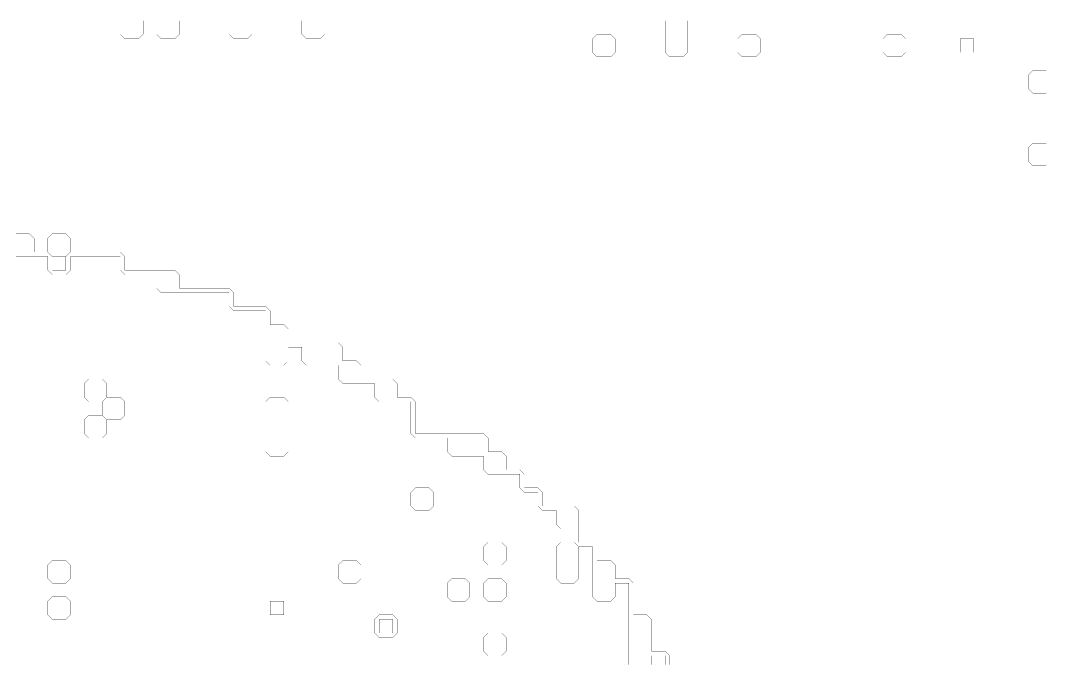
# Model space of a CAD drawing. Header units: metres. Extents: x 0 to 4990, y -4990 to 0.
# Drawn here: x 2783 to 4990, y -1382 to 0 of the extents above; entities that cross this region are included whole.
import ezdxf

# ---------------------------------------------------------------- set-up
doc = ezdxf.new("R2010")
doc.units = ezdxf.units.M
for name, color, linetype in [('conductor', 1, 'Continuous'), ('dielectric', 8, 'Continuous'), ('substrate', 5, 'Continuous')]:
    doc.layers.add(name, color=color, linetype=linetype)

msp = doc.modelspace()

# ---------------------------------------------------------------- linework, layer by layer
at = {"layer": 'conductor', "const_width": 0.5}
for points in [[(4091.796875, -1386.71875), (4091.796875, -1376.953125), (4091.796875, -1367.1875), (4091.796875, -1357.421875), (4091.796875, -1347.65625), (4091.796875, -1337.890625), (4091.796875, -1328.125), (4091.796875, -1318.359375), (4091.796875, -1308.59375), (4091.796875, -1298.828125), (4091.796875, -1289.0625), (4091.796875, -1279.296875), (4091.796875, -1269.53125), (4091.796875, -1259.765625), (4091.796875, -1250), (4091.796875, -1240.234375), (4091.796875, -1230.46875), (4091.796875, -1220.703125), (4091.796875, -1210.9375), (4082.03125, -1210.9375), (4072.265625, -1210.9375), (4062.5, -1210.9375), (4062.5, -1220.703125), (4062.5, -1230.46875), (4062.5, -1240.234375), (4052.734375, -1250), (4042.96875, -1250), (4033.203125, -1250), (4023.4375, -1250), (4013.671875, -1240.234375), (4013.671875, -1230.46875), (4013.671875, -1220.703125), (4013.671875, -1210.9375), (4013.671875, -1201.171875), (4013.671875, -1191.40625), (4013.671875, -1181.640625), (4013.671875, -1171.875), (4013.671875, -1162.109375), (4013.671875, -1152.34375), (4013.671875, -1142.578125), (4013.671875, -1132.8125), (4003.90625, -1132.8125), (3994.140625, -1132.8125), (3984.375, -1132.8125), (3974.609375, -1123.046875), (3974.609375, -1113.28125), (3974.609375, -1103.515625), (3974.609375, -1093.75), (3964.84375, -1093.75), (3955.078125, -1093.75), (3945.3125, -1093.75), (3935.546875, -1083.984375), (3935.546875, -1074.21875), (3935.546875, -1064.453125), (3935.546875, -1054.6875), (3925.78125, -1054.6875), (3916.015625, -1054.6875), (3906.25, -1054.6875), (3896.484375, -1044.921875), (3896.484375, -1035.15625), (3896.484375, -1025.390625), (3896.484375, -1015.625), (3886.71875, -1015.625), (3876.953125, -1015.625), (3867.1875, -1015.625), (3857.421875, -1005.859375), (3857.421875, -996.09375), (3857.421875, -986.328125), (3857.421875, -976.5625), (3847.65625, -976.5625), (3837.890625, -976.5625), (3828.125, -976.5625), (3818.359375, -976.5625), (3808.59375, -976.5625), (3798.828125, -976.5625), (3789.0625, -976.5625), (3779.296875, -966.796875), (3779.296875, -957.03125), (3779.296875, -947.265625), (3779.296875, -937.5), (3769.53125, -937.5), (3759.765625, -937.5), (3750, -937.5), (3740.234375, -937.5), (3730.46875, -937.5), (3720.703125, -937.5), (3710.9375, -937.5), (3701.171875, -927.734375), (3701.171875, -917.96875), (3701.171875, -908.203125), (3701.171875, -898.4375), (3691.40625, -898.4375), (3681.640625, -898.4375), (3671.875, -898.4375), (3662.109375, -898.4375), (3652.34375, -898.4375), (3642.578125, -898.4375), (3632.8125, -898.4375), (3623.046875, -888.671875), (3623.046875, -878.90625), (3623.046875, -869.140625), (3623.046875, -859.375), (3623.046875, -849.609375), (3623.046875, -839.84375), (3623.046875, -830.078125), (3623.046875, -820.3125), (3613.28125, -820.3125), (3603.515625, -820.3125), (3593.75, -820.3125), (3583.984375, -820.3125), (3574.21875, -820.3125), (3564.453125, -820.3125), (3554.6875, -820.3125), (3544.921875, -810.546875), (3544.921875, -800.78125), (3544.921875, -791.015625), (3544.921875, -781.25), (3535.15625, -781.25), (3525.390625, -781.25), (3515.625, -781.25), (3505.859375, -781.25), (3496.09375, -781.25), (3486.328125, -781.25), (3476.5625, -781.25), (3466.796875, -771.484375), (3466.796875, -761.71875), (3466.796875, -751.953125), (3466.796875, -742.1875), (3457.03125, -742.1875), (3447.265625, -742.1875), (3437.5, -742.1875), (3427.734375, -742.1875), (3417.96875, -742.1875), (3408.203125, -742.1875), (3398.4375, -742.1875), (3388.671875, -732.421875), (3388.671875, -722.65625), (3388.671875, -712.890625), (3388.671875, -703.125), (3378.90625, -703.125), (3369.140625, -703.125), (3359.375, -703.125), (3359.375, -712.890625), (3359.375, -722.65625), (3359.375, -732.421875), (3349.609375, -742.1875), (3339.84375, -742.1875), (3330.078125, -742.1875), (3320.3125, -742.1875), (3310.546875, -732.421875), (3310.546875, -722.65625), (3310.546875, -712.890625), (3310.546875, -703.125), (3310.546875, -693.359375), (3310.546875, -683.59375), (3310.546875, -673.828125), (3310.546875, -664.0625), (3310.546875, -654.296875), (3310.546875, -644.53125), (3310.546875, -634.765625), (3310.546875, -625), (3300.78125, -625), (3291.015625, -625), (3281.25, -625), (3271.484375, -625), (3261.71875, -625), (3251.953125, -625), (3242.1875, -625), (3232.421875, -615.234375), (3232.421875, -605.46875), (3232.421875, -595.703125), (3232.421875, -585.9375), (3222.65625, -585.9375), (3212.890625, -585.9375), (3203.125, -585.9375), (3193.359375, -585.9375), (3183.59375, -585.9375), (3173.828125, -585.9375), (3164.0625, -585.9375), (3154.296875, -585.9375), (3144.53125, -585.9375), (3134.765625, -585.9375), (3125, -585.9375), (3115.234375, -585.9375), (3105.46875, -585.9375), (3095.703125, -585.9375), (3085.9375, -585.9375), (3076.171875, -576.171875), (3076.171875, -566.40625), (3076.171875, -556.640625), (3076.171875, -546.875), (3066.40625, -546.875), (3056.640625, -546.875), (3046.875, -546.875), (3037.109375, -546.875), (3027.34375, -546.875), (3017.578125, -546.875), (3007.8125, -546.875), (2998.046875, -537.109375), (2998.046875, -527.34375), (2998.046875, -517.578125), (2998.046875, -507.8125), (2988.28125, -507.8125), (2978.515625, -507.8125), (2968.75, -507.8125), (2958.984375, -507.8125), (2949.21875, -507.8125), (2939.453125, -507.8125), (2929.6875, -507.8125), (2919.921875, -507.8125), (2910.15625, -507.8125), (2900.390625, -507.8125), (2890.625, -507.8125), (2890.625, -517.578125), (2890.625, -527.34375), (2890.625, -537.109375), (2880.859375, -546.875), (2871.09375, -546.875), (2861.328125, -546.875), (2851.5625, -546.875), (2841.796875, -537.109375), (2841.796875, -527.34375), (2841.796875, -517.578125), (2841.796875, -507.8125), (2832.03125, -507.8125), (2822.265625, -507.8125), (2812.5, -507.8125), (2802.734375, -507.8125), (2792.96875, -507.8125), (2783.203125, -507.8125), (2773.4375, -507.8125)], [(4169.921875, -1386.71875), (4169.921875, -1376.953125), (4169.921875, -1367.1875), (4160.15625, -1367.1875), (4150.390625, -1367.1875), (4140.625, -1367.1875), (4140.625, -1376.953125), (4140.625, -1386.71875)]]:
    msp.add_lwpolyline(points, dxfattribs=at)
for points in [[(2919.921875, -781.25), (2929.6875, -771.484375), (2939.453125, -771.484375), (2949.21875, -771.484375), (2958.984375, -771.484375), (2968.75, -781.25), (2968.75, -791.015625), (2968.75, -800.78125), (2968.75, -810.546875), (2958.984375, -820.3125), (2949.21875, -820.3125), (2939.453125, -820.3125), (2929.6875, -820.3125), (2919.921875, -810.546875), (2919.921875, -800.78125), (2919.921875, -791.015625)], [(2958.984375, -820.3125), (2968.75, -810.546875), (2978.515625, -810.546875), (2988.28125, -810.546875), (2998.046875, -810.546875), (3007.8125, -820.3125), (3007.8125, -830.078125), (3007.8125, -839.84375), (3007.8125, -849.609375), (2998.046875, -859.375), (2988.28125, -859.375), (2978.515625, -859.375), (2968.75, -859.375), (2958.984375, -849.609375), (2958.984375, -839.84375), (2958.984375, -830.078125)], [(3310.546875, -820.3125), (3320.3125, -810.546875), (3330.078125, -810.546875), (3339.84375, -810.546875), (3349.609375, -810.546875), (3359.375, -820.3125), (3359.375, -830.078125), (3359.375, -839.84375), (3359.375, -849.609375), (3359.375, -859.375), (3359.375, -869.140625), (3359.375, -878.90625), (3359.375, -888.671875), (3359.375, -898.4375), (3359.375, -908.203125), (3359.375, -917.96875), (3359.375, -927.734375), (3349.609375, -937.5), (3339.84375, -937.5), (3330.078125, -937.5), (3320.3125, -937.5), (3310.546875, -927.734375), (3310.546875, -917.96875), (3310.546875, -908.203125), (3310.546875, -898.4375), (3310.546875, -888.671875), (3310.546875, -878.90625), (3310.546875, -869.140625), (3310.546875, -859.375), (3310.546875, -849.609375), (3310.546875, -839.84375), (3310.546875, -830.078125)], [(2919.921875, -859.375), (2929.6875, -849.609375), (2939.453125, -849.609375), (2949.21875, -849.609375), (2958.984375, -849.609375), (2968.75, -859.375), (2968.75, -869.140625), (2968.75, -878.90625), (2968.75, -888.671875), (2958.984375, -898.4375), (2949.21875, -898.4375), (2939.453125, -898.4375), (2929.6875, -898.4375), (2919.921875, -888.671875), (2919.921875, -878.90625), (2919.921875, -869.140625)], [(3623.046875, -1015.625), (3632.8125, -1005.859375), (3642.578125, -1005.859375), (3652.34375, -1005.859375), (3662.109375, -1005.859375), (3671.875, -1015.625), (3671.875, -1025.390625), (3671.875, -1035.15625), (3671.875, -1044.921875), (3662.109375, -1054.6875), (3652.34375, -1054.6875), (3642.578125, -1054.6875), (3632.8125, -1054.6875), (3623.046875, -1044.921875), (3623.046875, -1035.15625), (3623.046875, -1025.390625)], [(3779.296875, -1132.8125), (3789.0625, -1123.046875), (3798.828125, -1123.046875), (3808.59375, -1123.046875), (3818.359375, -1123.046875), (3828.125, -1132.8125), (3828.125, -1142.578125), (3828.125, -1152.34375), (3828.125, -1162.109375), (3818.359375, -1171.875), (3808.59375, -1171.875), (3798.828125, -1171.875), (3789.0625, -1171.875), (3779.296875, -1162.109375), (3779.296875, -1152.34375), (3779.296875, -1142.578125)], [(3935.546875, -1132.8125), (3945.3125, -1123.046875), (3955.078125, -1123.046875), (3964.84375, -1123.046875), (3974.609375, -1123.046875), (3984.375, -1132.8125), (3984.375, -1142.578125), (3984.375, -1152.34375), (3984.375, -1162.109375), (3984.375, -1171.875), (3984.375, -1181.640625), (3984.375, -1191.40625), (3984.375, -1201.171875), (3974.609375, -1210.9375), (3964.84375, -1210.9375), (3955.078125, -1210.9375), (3945.3125, -1210.9375), (3935.546875, -1201.171875), (3935.546875, -1191.40625), (3935.546875, -1181.640625), (3935.546875, -1171.875), (3935.546875, -1162.109375), (3935.546875, -1152.34375), (3935.546875, -1142.578125)], [(2841.796875, -1171.875), (2851.5625, -1162.109375), (2861.328125, -1162.109375), (2871.09375, -1162.109375), (2880.859375, -1162.109375), (2890.625, -1171.875), (2890.625, -1181.640625), (2890.625, -1191.40625), (2890.625, -1201.171875), (2880.859375, -1210.9375), (2871.09375, -1210.9375), (2861.328125, -1210.9375), (2851.5625, -1210.9375), (2841.796875, -1201.171875), (2841.796875, -1191.40625), (2841.796875, -1181.640625)], [(3466.796875, -1171.875), (3476.5625, -1162.109375), (3486.328125, -1162.109375), (3496.09375, -1162.109375), (3505.859375, -1162.109375), (3515.625, -1171.875), (3515.625, -1181.640625), (3515.625, -1191.40625), (3515.625, -1201.171875), (3505.859375, -1210.9375), (3496.09375, -1210.9375), (3486.328125, -1210.9375), (3476.5625, -1210.9375), (3466.796875, -1201.171875), (3466.796875, -1191.40625), (3466.796875, -1181.640625)], [(3701.171875, -1210.9375), (3710.9375, -1201.171875), (3720.703125, -1201.171875), (3730.46875, -1201.171875), (3740.234375, -1201.171875), (3750, -1210.9375), (3750, -1220.703125), (3750, -1230.46875), (3750, -1240.234375), (3740.234375, -1250), (3730.46875, -1250), (3720.703125, -1250), (3710.9375, -1250), (3701.171875, -1240.234375), (3701.171875, -1230.46875), (3701.171875, -1220.703125)], [(3779.296875, -1210.9375), (3789.0625, -1201.171875), (3798.828125, -1201.171875), (3808.59375, -1201.171875), (3818.359375, -1201.171875), (3828.125, -1210.9375), (3828.125, -1220.703125), (3828.125, -1230.46875), (3828.125, -1240.234375), (3818.359375, -1250), (3808.59375, -1250), (3798.828125, -1250), (3789.0625, -1250), (3779.296875, -1240.234375), (3779.296875, -1230.46875), (3779.296875, -1220.703125)], [(2841.796875, -1250), (2851.5625, -1240.234375), (2861.328125, -1240.234375), (2871.09375, -1240.234375), (2880.859375, -1240.234375), (2890.625, -1250), (2890.625, -1259.765625), (2890.625, -1269.53125), (2890.625, -1279.296875), (2880.859375, -1289.0625), (2871.09375, -1289.0625), (2861.328125, -1289.0625), (2851.5625, -1289.0625), (2841.796875, -1279.296875), (2841.796875, -1269.53125), (2841.796875, -1259.765625)], [(3544.921875, -1289.0625), (3554.6875, -1279.296875), (3564.453125, -1279.296875), (3574.21875, -1279.296875), (3583.984375, -1279.296875), (3593.75, -1289.0625), (3593.75, -1298.828125), (3593.75, -1308.59375), (3593.75, -1318.359375), (3583.984375, -1328.125), (3574.21875, -1328.125), (3564.453125, -1328.125), (3554.6875, -1328.125), (3544.921875, -1318.359375), (3544.921875, -1308.59375), (3544.921875, -1298.828125)], [(3779.296875, -1328.125), (3789.0625, -1318.359375), (3798.828125, -1318.359375), (3808.59375, -1318.359375), (3818.359375, -1318.359375), (3828.125, -1328.125), (3828.125, -1337.890625), (3828.125, -1347.65625), (3828.125, -1357.421875), (3818.359375, -1367.1875), (3808.59375, -1367.1875), (3798.828125, -1367.1875), (3789.0625, -1367.1875), (3779.296875, -1357.421875), (3779.296875, -1347.65625), (3779.296875, -1337.890625)]]:
    msp.add_lwpolyline(points, close=True, dxfattribs=at)
at = {"layer": 'dielectric', "const_width": 0.5}
msp.add_lwpolyline([(4804.6875, -39.0625), (4804.6875, -48.828125), (4804.6875, -58.59375), (4804.6875, -68.359375), (4814.453125, -68.359375), (4824.21875, -68.359375), (4833.984375, -68.359375), (4833.984375, -58.59375), (4833.984375, -48.828125), (4833.984375, -39.0625), (4824.21875, -39.0625), (4814.453125, -39.0625)], close=True, dxfattribs=at)
at = {"layer": 'substrate', "const_width": 0.5}
for points in [[(4990.234375, -1386.71875), (4990.234375, -1376.953125), (4990.234375, -1367.1875), (4990.234375, -1357.421875), (4990.234375, -1347.65625), (4990.234375, -1337.890625), (4990.234375, -1328.125), (4990.234375, -1318.359375), (4990.234375, -1308.59375), (4990.234375, -1298.828125), (4990.234375, -1289.0625), (4990.234375, -1279.296875), (4990.234375, -1269.53125), (4990.234375, -1259.765625), (4990.234375, -1250), (4990.234375, -1240.234375), (4990.234375, -1230.46875), (4990.234375, -1220.703125), (4990.234375, -1210.9375), (4990.234375, -1201.171875), (4990.234375, -1191.40625), (4990.234375, -1181.640625), (4990.234375, -1171.875), (4990.234375, -1162.109375), (4990.234375, -1152.34375), (4990.234375, -1142.578125), (4990.234375, -1132.8125), (4990.234375, -1123.046875), (4990.234375, -1113.28125), (4990.234375, -1103.515625), (4990.234375, -1093.75), (4990.234375, -1083.984375), (4990.234375, -1074.21875), (4990.234375, -1064.453125), (4990.234375, -1054.6875), (4990.234375, -1044.921875), (4990.234375, -1035.15625), (4990.234375, -1025.390625), (4990.234375, -1015.625), (4990.234375, -1005.859375), (4990.234375, -996.09375), (4990.234375, -986.328125), (4990.234375, -976.5625), (4990.234375, -966.796875), (4990.234375, -957.03125), (4990.234375, -947.265625), (4990.234375, -937.5), (4990.234375, -927.734375), (4990.234375, -917.96875), (4990.234375, -908.203125), (4990.234375, -898.4375), (4990.234375, -888.671875), (4990.234375, -878.90625), (4990.234375, -869.140625), (4990.234375, -859.375), (4990.234375, -849.609375), (4990.234375, -839.84375), (4990.234375, -830.078125), (4990.234375, -820.3125), (4990.234375, -810.546875), (4990.234375, -800.78125), (4990.234375, -791.015625), (4990.234375, -781.25), (4990.234375, -771.484375), (4990.234375, -761.71875), (4990.234375, -751.953125), (4990.234375, -742.1875), (4990.234375, -732.421875), (4990.234375, -722.65625), (4990.234375, -712.890625), (4990.234375, -703.125), (4990.234375, -693.359375), (4990.234375, -683.59375), (4990.234375, -673.828125), (4990.234375, -664.0625), (4990.234375, -654.296875), (4990.234375, -644.53125), (4990.234375, -634.765625), (4990.234375, -625), (4990.234375, -615.234375), (4990.234375, -605.46875), (4990.234375, -595.703125), (4990.234375, -585.9375), (4990.234375, -576.171875), (4990.234375, -566.40625), (4990.234375, -556.640625), (4990.234375, -546.875), (4990.234375, -537.109375), (4990.234375, -527.34375), (4990.234375, -517.578125), (4990.234375, -507.8125), (4990.234375, -498.046875), (4990.234375, -488.28125), (4990.234375, -478.515625), (4990.234375, -468.75), (4990.234375, -458.984375), (4990.234375, -449.21875), (4990.234375, -439.453125), (4990.234375, -429.6875), (4990.234375, -419.921875), (4990.234375, -410.15625), (4990.234375, -400.390625), (4990.234375, -390.625), (4990.234375, -380.859375), (4990.234375, -371.09375), (4990.234375, -361.328125), (4990.234375, -351.5625), (4990.234375, -341.796875), (4990.234375, -332.03125), (4990.234375, -322.265625), (4990.234375, -312.5), (4980.46875, -312.5), (4970.703125, -312.5), (4960.9375, -312.5), (4951.171875, -302.734375), (4951.171875, -292.96875), (4951.171875, -283.203125), (4951.171875, -273.4375), (4960.9375, -263.671875), (4970.703125, -263.671875), (4980.46875, -263.671875), (4990.234375, -263.671875), (4990.234375, -253.90625), (4990.234375, -244.140625), (4990.234375, -234.375), (4990.234375, -224.609375), (4990.234375, -214.84375), (4990.234375, -205.078125), (4990.234375, -195.3125), (4990.234375, -185.546875), (4990.234375, -175.78125), (4990.234375, -166.015625), (4990.234375, -156.25), (4980.46875, -156.25), (4970.703125, -156.25), (4960.9375, -156.25), (4951.171875, -146.484375), (4951.171875, -136.71875), (4951.171875, -126.953125), (4951.171875, -117.1875), (4960.9375, -107.421875), (4970.703125, -107.421875), (4980.46875, -107.421875), (4990.234375, -107.421875), (4990.234375, -97.65625), (4990.234375, -87.890625), (4990.234375, -78.125), (4990.234375, -68.359375), (4990.234375, -58.59375), (4990.234375, -48.828125), (4990.234375, -39.0625), (4990.234375, -29.296875), (4990.234375, -19.53125), (4990.234375, -9.765625), (4990.234375, 0), (4980.46875, 0), (4970.703125, 0), (4960.9375, 0), (4951.171875, 0), (4941.40625, 0), (4931.640625, 0), (4921.875, 0), (4912.109375, 0), (4902.34375, 0), (4892.578125, 0), (4882.8125, 0), (4873.046875, 0), (4863.28125, 0), (4853.515625, 0), (4843.75, 0), (4833.984375, 0), (4824.21875, 0), (4814.453125, 0), (4804.6875, 0), (4794.921875, 0), (4785.15625, 0), (4775.390625, 0), (4765.625, 0), (4755.859375, 0), (4746.09375, 0), (4736.328125, 0), (4726.5625, 0), (4716.796875, 0), (4707.03125, 0), (4697.265625, 0), (4687.5, 0), (4677.734375, 0), (4667.96875, 0), (4658.203125, 0), (4648.4375, 0), (4638.671875, 0), (4628.90625, 0), (4619.140625, 0), (4609.375, 0), (4599.609375, 0), (4589.84375, 0), (4580.078125, 0), (4570.3125, 0), (4560.546875, 0), (4550.78125, 0), (4541.015625, 0), (4531.25, 0), (4521.484375, 0), (4511.71875, 0), (4501.953125, 0), (4492.1875, 0), (4482.421875, 0), (4472.65625, 0), (4462.890625, 0), (4453.125, 0), (4443.359375, 0), (4433.59375, 0), (4423.828125, 0), (4414.0625, 0), (4404.296875, 0), (4394.53125, 0), (4384.765625, 0), (4375, 0), (4365.234375, 0), (4355.46875, 0), (4345.703125, 0), (4335.9375, 0), (4326.171875, 0), (4316.40625, 0), (4306.640625, 0), (4296.875, 0), (4287.109375, 0), (4277.34375, 0), (4267.578125, 0), (4257.8125, 0), (4248.046875, 0), (4238.28125, 0), (4228.515625, 0), (4218.75, 0), (4218.75, -9.765625), (4218.75, -19.53125), (4218.75, -29.296875), (4218.75, -39.0625), (4218.75, -48.828125), (4218.75, -58.59375), (4218.75, -68.359375), (4208.984375, -78.125), (4199.21875, -78.125), (4189.453125, -78.125), (4179.6875, -78.125), (4169.921875, -68.359375), (4169.921875, -58.59375), (4169.921875, -48.828125), (4169.921875, -39.0625), (4169.921875, -29.296875), (4169.921875, -19.53125), (4169.921875, -9.765625), (4169.921875, 0), (4160.15625, 0), (4150.390625, 0), (4140.625, 0), (4130.859375, 0), (4121.09375, 0), (4111.328125, 0), (4101.5625, 0), (4091.796875, 0), (4082.03125, 0), (4072.265625, 0), (4062.5, 0), (4052.734375, 0), (4042.96875, 0), (4033.203125, 0), (4023.4375, 0), (4013.671875, 0), (4003.90625, 0), (3994.140625, 0), (3984.375, 0), (3974.609375, 0), (3964.84375, 0), (3955.078125, 0), (3945.3125, 0), (3935.546875, 0), (3925.78125, 0), (3916.015625, 0), (3906.25, 0), (3896.484375, 0), (3886.71875, 0), (3876.953125, 0), (3867.1875, 0), (3857.421875, 0), (3847.65625, 0), (3837.890625, 0), (3828.125, 0), (3818.359375, 0), (3808.59375, 0), (3798.828125, 0), (3789.0625, 0), (3779.296875, 0), (3769.53125, 0), (3759.765625, 0), (3750, 0), (3740.234375, 0), (3730.46875, 0), (3720.703125, 0), (3710.9375, 0), (3701.171875, 0), (3691.40625, 0), (3681.640625, 0), (3671.875, 0), (3662.109375, 0), (3652.34375, 0), (3642.578125, 0), (3632.8125, 0), (3623.046875, 0), (3613.28125, 0), (3603.515625, 0), (3593.75, 0), (3583.984375, 0), (3574.21875, 0), (3564.453125, 0), (3554.6875, 0), (3544.921875, 0), (3535.15625, 0), (3525.390625, 0), (3515.625, 0), (3505.859375, 0), (3496.09375, 0), (3486.328125, 0), (3476.5625, 0), (3466.796875, 0), (3457.03125, 0), (3447.265625, 0), (3437.5, 0), (3437.5, -9.765625), (3437.5, -19.53125), (3437.5, -29.296875), (3427.734375, -39.0625), (3417.96875, -39.0625), (3408.203125, -39.0625), (3398.4375, -39.0625), (3388.671875, -29.296875), (3388.671875, -19.53125), (3388.671875, -9.765625), (3388.671875, 0), (3378.90625, 0), (3369.140625, 0), (3359.375, 0), (3349.609375, 0), (3339.84375, 0), (3330.078125, 0), (3320.3125, 0), (3310.546875, 0), (3300.78125, 0), (3291.015625, 0), (3281.25, 0), (3281.25, -9.765625), (3281.25, -19.53125), (3281.25, -29.296875), (3271.484375, -39.0625), (3261.71875, -39.0625), (3251.953125, -39.0625), (3242.1875, -39.0625), (3232.421875, -29.296875), (3232.421875, -19.53125), (3232.421875, -9.765625), (3232.421875, 0), (3222.65625, 0), (3212.890625, 0), (3203.125, 0), (3193.359375, 0), (3183.59375, 0), (3173.828125, 0), (3164.0625, 0), (3154.296875, 0), (3144.53125, 0), (3134.765625, 0), (3125, 0), (3125, -9.765625), (3125, -19.53125), (3125, -29.296875), (3115.234375, -39.0625), (3105.46875, -39.0625), (3095.703125, -39.0625), (3085.9375, -39.0625), (3076.171875, -29.296875), (3076.171875, -19.53125), (3076.171875, -9.765625), (3076.171875, 0), (3066.40625, 0), (3056.640625, 0), (3046.875, 0), (3046.875, -9.765625), (3046.875, -19.53125), (3046.875, -29.296875), (3037.109375, -39.0625), (3027.34375, -39.0625), (3017.578125, -39.0625), (3007.8125, -39.0625), (2998.046875, -29.296875), (2998.046875, -19.53125), (2998.046875, -9.765625), (2998.046875, 0), (2988.28125, 0), (2978.515625, 0), (2968.75, 0), (2958.984375, 0), (2949.21875, 0), (2939.453125, 0), (2929.6875, 0), (2919.921875, 0), (2910.15625, 0), (2900.390625, 0), (2890.625, 0), (2880.859375, 0), (2871.09375, 0), (2861.328125, 0), (2851.5625, 0), (2841.796875, 0), (2832.03125, 0), (2822.265625, 0), (2812.5, 0), (2802.734375, 0), (2792.96875, 0), (2783.203125, 0), (2773.4375, 0)], [(2773.4375, -458.984375), (2783.203125, -458.984375), (2792.96875, -458.984375), (2802.734375, -458.984375), (2812.5, -468.75), (2812.5, -478.515625), (2812.5, -488.28125), (2812.5, -498.046875), (2822.265625, -498.046875), (2832.03125, -498.046875), (2841.796875, -498.046875), (2851.5625, -507.8125), (2851.5625, -517.578125), (2851.5625, -527.34375), (2851.5625, -537.109375), (2861.328125, -537.109375), (2871.09375, -537.109375), (2880.859375, -537.109375), (2880.859375, -527.34375), (2880.859375, -517.578125), (2880.859375, -507.8125), (2890.625, -498.046875), (2900.390625, -498.046875), (2910.15625, -498.046875), (2919.921875, -498.046875), (2929.6875, -498.046875), (2939.453125, -498.046875), (2949.21875, -498.046875), (2958.984375, -498.046875), (2968.75, -498.046875), (2978.515625, -498.046875), (2988.28125, -498.046875), (2998.046875, -498.046875), (3007.8125, -507.8125), (3007.8125, -517.578125), (3007.8125, -527.34375), (3007.8125, -537.109375), (3017.578125, -537.109375), (3027.34375, -537.109375), (3037.109375, -537.109375), (3046.875, -537.109375), (3056.640625, -537.109375), (3066.40625, -537.109375), (3076.171875, -537.109375), (3085.9375, -537.109375), (3095.703125, -537.109375), (3105.46875, -537.109375), (3115.234375, -537.109375), (3125, -546.875), (3125, -556.640625), (3125, -566.40625), (3125, -576.171875), (3134.765625, -576.171875), (3144.53125, -576.171875), (3154.296875, -576.171875), (3164.0625, -576.171875), (3173.828125, -576.171875), (3183.59375, -576.171875), (3193.359375, -576.171875), (3203.125, -576.171875), (3212.890625, -576.171875), (3222.65625, -576.171875), (3232.421875, -576.171875), (3242.1875, -585.9375), (3242.1875, -595.703125), (3242.1875, -605.46875), (3242.1875, -615.234375), (3251.953125, -615.234375), (3261.71875, -615.234375), (3271.484375, -615.234375), (3281.25, -615.234375), (3291.015625, -615.234375), (3300.78125, -615.234375), (3310.546875, -615.234375), (3320.3125, -625), (3320.3125, -634.765625), (3320.3125, -644.53125), (3320.3125, -654.296875), (3330.078125, -654.296875), (3339.84375, -654.296875), (3349.609375, -654.296875), (3359.375, -664.0625), (3359.375, -673.828125), (3359.375, -683.59375), (3359.375, -693.359375), (3369.140625, -693.359375), (3378.90625, -693.359375), (3388.671875, -693.359375), (3398.4375, -693.359375), (3408.203125, -693.359375), (3417.96875, -693.359375), (3427.734375, -693.359375), (3437.5, -693.359375), (3447.265625, -693.359375), (3457.03125, -693.359375), (3466.796875, -693.359375), (3476.5625, -703.125), (3476.5625, -712.890625), (3476.5625, -722.65625), (3476.5625, -732.421875), (3486.328125, -732.421875), (3496.09375, -732.421875), (3505.859375, -732.421875), (3515.625, -742.1875), (3515.625, -751.953125), (3515.625, -761.71875), (3515.625, -771.484375), (3525.390625, -771.484375), (3535.15625, -771.484375), (3544.921875, -771.484375), (3554.6875, -771.484375), (3564.453125, -771.484375), (3574.21875, -771.484375), (3583.984375, -771.484375), (3593.75, -781.25), (3593.75, -791.015625), (3593.75, -800.78125), (3593.75, -810.546875), (3603.515625, -810.546875), (3613.28125, -810.546875), (3623.046875, -810.546875), (3632.8125, -820.3125), (3632.8125, -830.078125), (3632.8125, -839.84375), (3632.8125, -849.609375), (3632.8125, -859.375), (3632.8125, -869.140625), (3632.8125, -878.90625), (3632.8125, -888.671875), (3642.578125, -888.671875), (3652.34375, -888.671875), (3662.109375, -888.671875), (3671.875, -888.671875), (3681.640625, -888.671875), (3691.40625, -888.671875), (3701.171875, -888.671875), (3710.9375, -888.671875), (3720.703125, -888.671875), (3730.46875, -888.671875), (3740.234375, -888.671875), (3750, -888.671875), (3759.765625, -888.671875), (3769.53125, -888.671875), (3779.296875, -888.671875), (3789.0625, -898.4375), (3789.0625, -908.203125), (3789.0625, -917.96875), (3789.0625, -927.734375), (3798.828125, -927.734375), (3808.59375, -927.734375), (3818.359375, -927.734375), (3828.125, -937.5), (3828.125, -947.265625), (3828.125, -957.03125), (3828.125, -966.796875), (3837.890625, -966.796875), (3847.65625, -966.796875), (3857.421875, -966.796875), (3867.1875, -976.5625), (3867.1875, -986.328125), (3867.1875, -996.09375), (3867.1875, -1005.859375), (3876.953125, -1005.859375), (3886.71875, -1005.859375), (3896.484375, -1005.859375), (3906.25, -1015.625), (3906.25, -1025.390625), (3906.25, -1035.15625), (3906.25, -1044.921875), (3916.015625, -1044.921875), (3925.78125, -1044.921875), (3935.546875, -1044.921875), (3945.3125, -1044.921875), (3955.078125, -1044.921875), (3964.84375, -1044.921875), (3974.609375, -1044.921875), (3984.375, -1054.6875), (3984.375, -1064.453125), (3984.375, -1074.21875), (3984.375, -1083.984375), (3984.375, -1093.75), (3984.375, -1103.515625), (3984.375, -1113.28125), (3984.375, -1123.046875), (3994.140625, -1123.046875), (4003.90625, -1123.046875), (4013.671875, -1123.046875), (4023.4375, -1132.8125), (4023.4375, -1142.578125), (4023.4375, -1152.34375), (4023.4375, -1162.109375), (4033.203125, -1162.109375), (4042.96875, -1162.109375), (4052.734375, -1162.109375), (4062.5, -1171.875), (4062.5, -1181.640625), (4062.5, -1191.40625), (4062.5, -1201.171875), (4072.265625, -1201.171875), (4082.03125, -1201.171875), (4091.796875, -1201.171875), (4101.5625, -1210.9375), (4101.5625, -1220.703125), (4101.5625, -1230.46875), (4101.5625, -1240.234375), (4101.5625, -1250), (4101.5625, -1259.765625), (4101.5625, -1269.53125), (4101.5625, -1279.296875), (4111.328125, -1279.296875), (4121.09375, -1279.296875), (4130.859375, -1279.296875), (4140.625, -1289.0625), (4140.625, -1298.828125), (4140.625, -1308.59375), (4140.625, -1318.359375), (4140.625, -1328.125), (4140.625, -1337.890625), (4140.625, -1347.65625), (4140.625, -1357.421875), (4150.390625, -1357.421875), (4160.15625, -1357.421875), (4169.921875, -1357.421875), (4179.6875, -1367.1875), (4179.6875, -1376.953125), (4179.6875, -1386.71875)]]:
    msp.add_lwpolyline(points, dxfattribs=at)
for points in [[(4013.671875, -39.0625), (4023.4375, -29.296875), (4033.203125, -29.296875), (4042.96875, -29.296875), (4052.734375, -29.296875), (4062.5, -39.0625), (4062.5, -48.828125), (4062.5, -58.59375), (4062.5, -68.359375), (4052.734375, -78.125), (4042.96875, -78.125), (4033.203125, -78.125), (4023.4375, -78.125), (4013.671875, -68.359375), (4013.671875, -58.59375), (4013.671875, -48.828125)], [(4326.171875, -39.0625), (4335.9375, -29.296875), (4345.703125, -29.296875), (4355.46875, -29.296875), (4365.234375, -29.296875), (4375, -39.0625), (4375, -48.828125), (4375, -58.59375), (4375, -68.359375), (4365.234375, -78.125), (4355.46875, -78.125), (4345.703125, -78.125), (4335.9375, -78.125), (4326.171875, -68.359375), (4326.171875, -58.59375), (4326.171875, -48.828125)], [(4638.671875, -39.0625), (4648.4375, -29.296875), (4658.203125, -29.296875), (4667.96875, -29.296875), (4677.734375, -29.296875), (4687.5, -39.0625), (4687.5, -48.828125), (4687.5, -58.59375), (4687.5, -68.359375), (4677.734375, -78.125), (4667.96875, -78.125), (4658.203125, -78.125), (4648.4375, -78.125), (4638.671875, -68.359375), (4638.671875, -58.59375), (4638.671875, -48.828125)], [(2841.796875, -468.75), (2851.5625, -458.984375), (2861.328125, -458.984375), (2871.09375, -458.984375), (2880.859375, -458.984375), (2890.625, -468.75), (2890.625, -478.515625), (2890.625, -488.28125), (2890.625, -498.046875), (2880.859375, -507.8125), (2871.09375, -507.8125), (2861.328125, -507.8125), (2851.5625, -507.8125), (2841.796875, -498.046875), (2841.796875, -488.28125), (2841.796875, -478.515625)], [(3320.3125, -1250), (3320.3125, -1259.765625), (3320.3125, -1269.53125), (3320.3125, -1279.296875), (3330.078125, -1279.296875), (3339.84375, -1279.296875), (3349.609375, -1279.296875), (3349.609375, -1269.53125), (3349.609375, -1259.765625), (3349.609375, -1250), (3339.84375, -1250), (3330.078125, -1250)], [(3554.6875, -1289.0625), (3554.6875, -1298.828125), (3554.6875, -1308.59375), (3554.6875, -1318.359375), (3564.453125, -1318.359375), (3574.21875, -1318.359375), (3583.984375, -1318.359375), (3583.984375, -1308.59375), (3583.984375, -1298.828125), (3583.984375, -1289.0625), (3574.21875, -1289.0625), (3564.453125, -1289.0625)]]:
    msp.add_lwpolyline(points, close=True, dxfattribs=at)

doc.saveas('drawing.dxf')
